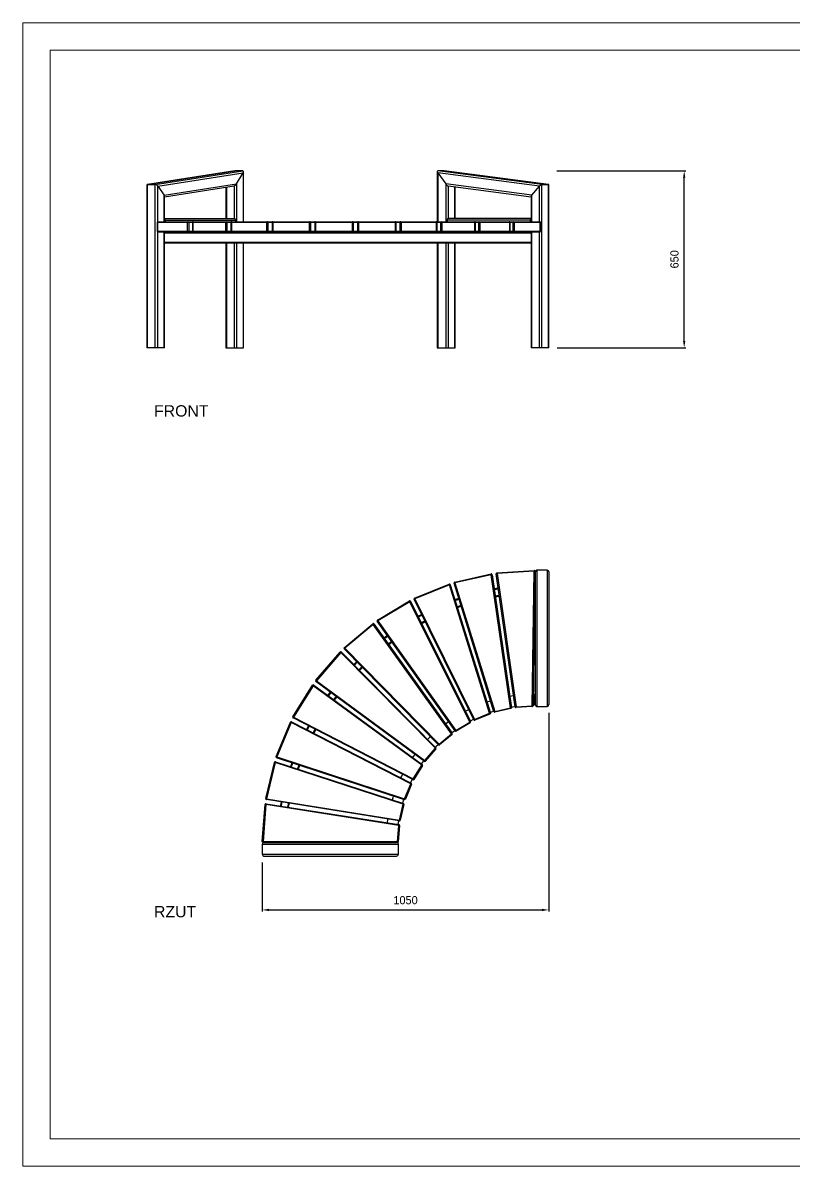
# Model space of a CAD drawing. Header units: millimetres. Extents: x -375 to 5565, y -767 to 3433.
# Drawn here: x -375 to 2454, y -767 to 3433 of the extents above; entities that cross this region are included whole.
import ezdxf

# ---------------------------------------------------------------- set-up
doc = ezdxf.new("R2010")
doc.units = ezdxf.units.MM
doc.header["$PDSIZE"] = -1
doc.layers.add('tabelka', color=155, linetype='Continuous')
doc.layers.add('WYMIAR', color=96, linetype='Continuous')
doc.dimstyles.new('1-1', dxfattribs={"dimtxt": 30, "dimasz": 25, "dimexe": 6.25, "dimexo": 30, "dimgap": 20.625, "dimtad": 1, "dimdec": 1, "dimtxsty": 'Standard', "dimcen": 0, "dimclrd": 2, "dimclre": 2, "dimclrt": 2, "dimadec": 0, "dimazin": 0, "dimtfac": 1, "dimtdec": 1, "dimtmove": 0, "dimatfit": 3, "dimfxl": 0, "dimarcsym": 0})

# ---------------------------------------------------------------- blocks, each defined once
blk = doc.blocks.new('front')
for p, q in [((-3258.7, 1149.7), (-3580.3, 1099.7)), ((-3579.7, 1099.7), (-3258.1, 1149.7)), ((-3551.2, 1099.7), (-3229.6, 1149.7)), ((-3542.2, 1093.9), (-3228.8, 1142.7)), ((-3229.6, 1149.7), (-3258.1, 1149.7)), ((-3252.7, 1101.6), (-3228.8, 1142.7)), ((-3228.8, 1142.7), (-3228.8, 962.7)), ((-3227.3, 962.7), (-3227.3, 1147.2)), ((-2515.5, 1148.1), (-2515.5, 962.7)), ((-2490, 1149.7), (-2514, 1149.7)), ((-2131.2, 1099.7), (-2514, 1149.7)), ((-2513.2, 1142.7), (-2484.7, 1101.6)), ((-2140.2, 1093.9), (-2513.2, 1142.7)), ((-2513.2, 1142.7), (-2513.2, 962.7)), ((-2107.2, 1099.7), (-2490, 1149.7)), ((-2106.9, 1099.7), (-2489.7, 1149.7)), ((-3582, 1097.7), (-3582, 499.7)), ((-3579.7, 499.7), (-3579.7, 1099.7)), ((-3579.7, 1099.7), (-3551.2, 1099.7)), ((-3551.2, 499.7), (-3551.2, 1099.7)), ((-3542.2, 1093.9), (-3518.3, 1060.3)), ((-3542.2, 962.3), (-3542.2, 1093.9)), ((-3518.3, 1060.3), (-3252.7, 1101.6)), ((-3516.8, 1054.8), (-3261.1, 1094.5)), ((-3261.7, 1094.4), (-3261.7, 974.7)), ((-3252.7, 1101.6), (-3252.7, 962.7)), ((-2168.7, 1060.3), (-2484.7, 1101.6)), ((-2484.7, 1101.6), (-2484.7, 962.7)), ((-2476, 1094.5), (-2170.9, 1054.7)), ((-2475.7, 1094.5), (-2475.7, 974.7)), ((-2168.7, 1060.3), (-2140.2, 1093.9)), ((-2140.2, 962.7), (-2140.2, 1093.9)), ((-2131.2, 499.7), (-2131.2, 1099.7)), ((-2131.2, 1099.7), (-2107.2, 1099.7)), ((-2107.2, 499.7), (-2107.2, 1099.7)), ((-2105.7, 499.7), (-2105.7, 1098.4)), ((-3518.3, 962.7), (-3518.3, 1060.3)), ((-3516.8, 962.7), (-3516.8, 1056.5)), ((-3292.5, 1089.7), (-3292.5, 974.7)), ((-3290.2, 1090), (-3290.2, 974.7)), ((-2451.8, 1091.3), (-2451.8, 974.7)), ((-2450.3, 974.7), (-2450.3, 1091.1)), ((-2170.9, 1055.8), (-2170.9, 962.7)), ((-2168.7, 962.7), (-2168.7, 1060.3)), ((-3516.8, 974.7), (-3261.7, 974.7)), ((-3516.8, 968.3), (-3516.6, 968.3)), ((-3516.6, 962.7), (-3516.6, 968.3)), ((-3514.2, 962.7), (-3514.2, 968.3)), ((-3514.2, 968.3), (-3256.8, 968.3)), ((-3256.8, 968.3), (-3256.8, 962.7)), ((-2479.8, 968.3), (-2479.8, 962.7)), ((-2173.6, 968.3), (-2479.8, 968.3)), ((-2170.9, 974.7), (-2475.7, 974.7)), ((-2173.6, 962.7), (-2173.6, 968.3)), ((-2171.5, 968.3), (-2171.5, 962.7)), ((-2170.9, 968.3), (-2171.5, 968.3)), ((-3543.7, 959.7), (-3543.7, 927.7)), ((-3543.7, 959.7), (-3542.5, 959.7)), ((-3542.5, 927.7), (-3543.7, 927.7)), ((-3432.6, 959.7), (-3542.5, 959.7)), ((-3542.5, 959.7), (-3542.5, 927.7)), ((-3542.5, 927.7), (-3432.6, 927.7)), ((-3542.2, 499.7), (-3542.2, 925.1)), ((-3540.7, 962.7), (-3430.9, 962.7)), ((-3430.9, 924.7), (-3540.7, 924.7)), ((-3518.3, 499.7), (-3518.3, 924.7)), ((-3516.8, 499.7), (-3516.8, 924.7)), ((-3432.6, 927.7), (-3432.6, 959.7)), ((-3428.3, 959.7), (-3432.6, 959.7)), ((-3432.6, 927.7), (-3428.3, 927.7)), ((-3430.9, 962.7), (-3411.9, 962.7)), ((-3411.9, 924.7), (-3430.9, 924.7)), ((-3428.3, 959.7), (-3428.3, 927.7)), ((-3414.9, 959.7), (-3428.3, 959.7)), ((-3428.3, 927.7), (-3414.9, 927.7)), ((-3414.9, 959.7), (-3414.9, 927.7)), ((-3414.9, 959.7), (-3413.3, 959.7)), ((-3413.3, 927.7), (-3414.9, 927.7)), ((-3292, 959.7), (-3413.3, 959.7)), ((-3413.3, 959.7), (-3413.3, 927.7)), ((-3413.3, 927.7), (-3292, 927.7)), ((-3411.9, 962.7), (-3290.6, 962.7)), ((-3290.6, 924.7), (-3411.9, 924.7)), ((-3287.9, 959.7), (-3292, 959.7)), ((-3292, 927.7), (-3292, 959.7)), ((-3292, 927.7), (-3287.9, 927.7)), ((-3290.6, 962.7), (-3270.3, 962.7)), ((-3270.3, 924.7), (-3290.6, 924.7)), ((-3287.9, 959.7), (-3287.9, 927.7)), ((-3273.3, 959.7), (-3287.9, 959.7)), ((-3287.9, 927.7), (-3273.3, 927.7)), ((-3273.3, 959.7), (-3273.3, 927.7)), ((-3273.3, 959.7), (-3271.2, 959.7)), ((-3271.2, 927.7), (-3273.3, 927.7)), ((-3141.5, 959.7), (-3271.2, 959.7)), ((-3271.2, 959.7), (-3271.2, 927.7)), ((-3271.2, 927.7), (-3141.5, 927.7)), ((-3270.3, 962.7), (-3140.6, 962.7)), ((-3140.6, 924.7), (-3270.3, 924.7)), ((-3137.7, 959.7), (-3141.5, 959.7)), ((-3141.5, 927.7), (-3141.5, 959.7)), ((-3141.5, 927.7), (-3137.7, 927.7)), ((-3140.6, 962.7), (-3119.3, 962.7)), ((-3125, 924.7), (-3140.6, 924.7)), ((-3137.7, 959.7), (-3137.7, 927.7)), ((-3122.3, 959.7), (-3137.7, 959.7)), ((-3137.7, 927.7), (-3122.3, 927.7)), ((-3125, 924.7), (-3119.3, 924.7)), ((-3122.3, 959.7), (-3122.3, 927.7)), ((-3122.3, 959.7), (-3119.8, 959.7)), ((-3119.8, 927.7), (-3122.3, 927.7)), ((-2985, 959.7), (-3119.8, 959.7)), ((-3119.8, 959.7), (-3119.8, 927.7)), ((-3119.8, 927.7), (-2985, 927.7)), ((-3119.3, 962.7), (-2984.5, 962.7)), ((-2984.5, 924.7), (-3119.3, 924.7)), ((-2981.5, 959.7), (-2985, 959.7)), ((-2985, 927.7), (-2985, 959.7)), ((-2985, 927.7), (-2981.5, 927.7)), ((-2984.5, 962.7), (-2962.8, 962.7)), ((-2979, 924.7), (-2984.5, 924.7)), ((-2981.5, 959.7), (-2981.5, 927.7)), ((-2965.8, 959.7), (-2981.5, 959.7)), ((-2981.5, 927.7), (-2965.8, 927.7)), ((-2979, 924.7), (-2962.8, 924.7)), ((-2965.8, 959.7), (-2965.8, 927.7)), ((-2965.8, 959.7), (-2962.8, 959.7)), ((-2962.8, 927.7), (-2965.8, 927.7)), ((-2962.8, 962.7), (-2826.3, 962.7)), ((-2826.3, 959.7), (-2962.8, 959.7)), ((-2962.8, 959.7), (-2962.8, 927.7)), ((-2962.8, 927.7), (-2826.3, 927.7)), ((-2826.3, 924.7), (-2962.8, 924.7)), ((-2826.3, 962.7), (-2804.8, 962.7)), ((-2826.3, 927.7), (-2826.3, 959.7)), ((-2823.3, 959.7), (-2826.3, 959.7)), ((-2826.3, 927.7), (-2823.3, 927.7)), ((-2826.3, 924.7), (-2810.3, 924.7)), ((-2823.3, 927.7), (-2823.3, 959.7)), ((-2807.8, 959.7), (-2823.3, 959.7)), ((-2823.3, 927.7), (-2807.8, 927.7)), ((-2804.8, 924.7), (-2810.3, 924.7)), ((-2807.8, 927.7), (-2807.8, 959.7)), ((-2807.8, 959.7), (-2804.3, 959.7)), ((-2804.3, 927.7), (-2807.8, 927.7)), ((-2804.8, 962.7), (-2670, 962.7)), ((-2670, 924.7), (-2804.8, 924.7)), ((-2669.5, 959.7), (-2804.3, 959.7)), ((-2804.3, 959.7), (-2804.3, 927.7)), ((-2804.3, 927.7), (-2669.5, 927.7)), ((-2670, 962.7), (-2649.2, 962.7)), ((-2670, 924.7), (-2665.1, 924.7)), ((-2669.5, 927.7), (-2669.5, 959.7)), ((-2667, 959.7), (-2669.5, 959.7)), ((-2669.5, 927.7), (-2667, 927.7)), ((-2667, 927.7), (-2667, 959.7)), ((-2652.1, 959.7), (-2667, 959.7)), ((-2667, 927.7), (-2652.1, 927.7)), ((-2649.2, 924.7), (-2665.1, 924.7)), ((-2652.1, 959.7), (-2648.3, 959.7)), ((-2652.1, 927.7), (-2652.1, 959.7)), ((-2648.3, 927.7), (-2652.1, 927.7)), ((-2649.2, 962.7), (-2519.5, 962.7)), ((-2519.5, 924.7), (-2649.2, 924.7)), ((-2648.3, 959.7), (-2648.3, 927.7)), ((-2518.6, 959.7), (-2648.3, 959.7)), ((-2648.3, 927.7), (-2518.6, 927.7)), ((-2519.5, 962.7), (-2499.9, 962.7)), ((-2499.9, 924.7), (-2519.5, 924.7)), ((-2518.6, 927.7), (-2518.6, 959.7)), ((-2516.5, 959.7), (-2518.6, 959.7)), ((-2518.6, 927.7), (-2516.5, 927.7)), ((-2516.5, 927.7), (-2516.5, 959.7)), ((-2502.7, 959.7), (-2516.5, 959.7)), ((-2516.5, 927.7), (-2502.7, 927.7)), ((-2502.7, 927.7), (-2502.7, 959.7)), ((-2502.7, 959.7), (-2498.6, 959.7)), ((-2498.6, 927.7), (-2502.7, 927.7)), ((-2499.9, 962.7), (-2378.6, 962.7)), ((-2378.6, 924.7), (-2499.9, 924.7)), ((-2498.6, 959.7), (-2498.6, 927.7)), ((-2377.3, 959.7), (-2498.6, 959.7)), ((-2498.6, 927.7), (-2377.3, 927.7)), ((-2378.6, 962.7), (-2360.8, 962.7)), ((-2360.8, 924.7), (-2378.6, 924.7)), ((-2377.3, 927.7), (-2377.3, 959.7)), ((-2375.6, 959.7), (-2377.3, 959.7)), ((-2377.3, 927.7), (-2375.6, 927.7)), ((-2375.6, 927.7), (-2375.6, 959.7)), ((-2363.3, 959.7), (-2375.6, 959.7)), ((-2375.6, 927.7), (-2363.3, 927.7)), ((-2363.3, 927.7), (-2363.3, 959.7)), ((-2363.3, 959.7), (-2359, 959.7)), ((-2359, 927.7), (-2363.3, 927.7)), ((-2360.8, 962.7), (-2250.9, 962.7)), ((-2250.9, 924.7), (-2360.8, 924.7)), ((-2359, 959.7), (-2359, 927.7)), ((-2249.1, 959.7), (-2359, 959.7)), ((-2359, 927.7), (-2249.1, 927.7)), ((-2250.9, 962.7), (-2235.2, 962.7)), ((-2235.2, 924.7), (-2250.9, 924.7)), ((-2249.1, 927.7), (-2249.1, 959.7)), ((-2247.9, 959.7), (-2249.1, 959.7)), ((-2249.1, 927.7), (-2247.9, 927.7)), ((-2247.9, 927.7), (-2247.9, 959.7)), ((-2237.4, 959.7), (-2247.9, 959.7)), ((-2247.9, 927.7), (-2237.4, 927.7)), ((-2237.4, 927.7), (-2237.4, 959.7)), ((-2237.4, 959.7), (-2233, 959.7)), ((-2233, 927.7), (-2237.4, 927.7)), ((-2235.2, 962.7), (-2139.5, 962.7)), ((-2139.5, 924.7), (-2235.2, 924.7)), ((-2233, 959.7), (-2233, 927.7)), ((-2137.4, 959.7), (-2233, 959.7)), ((-2233, 927.7), (-2137.4, 927.7)), ((-2170.9, 924.7), (-2170.9, 499.7)), ((-2168.7, 499.7), (-2168.7, 924.7)), ((-2140.2, 499.7), (-2140.2, 924.7)), ((-2137.4, 927.7), (-2137.4, 959.7)), ((-2136.5, 959.7), (-2137.4, 959.7)), ((-2137.4, 927.7), (-2136.5, 927.7)), ((-2136.5, 927.7), (-2136.5, 959.7)), ((-3516.8, 921.7), (-2170.9, 921.7)), ((-3516.8, 887.7), (-2170.9, 887.7)), ((-3516.8, 884.7), (-2170.9, 884.7)), ((-3292.5, 884.7), (-3292.5, 499.7)), ((-3290.2, 884.7), (-3290.2, 499.7)), ((-3261.7, 884.7), (-3261.7, 499.7)), ((-3252.7, 884.7), (-3252.7, 499.7)), ((-3228.8, 884.7), (-3228.8, 499.7)), ((-3227.3, 499.7), (-3227.3, 884.7)), ((-2515.5, 884.7), (-2515.5, 499.7)), ((-2513.2, 884.7), (-2513.2, 499.7)), ((-2484.7, 884.7), (-2484.7, 499.7)), ((-2475.7, 884.7), (-2475.7, 499.7)), ((-2451.8, 884.7), (-2451.8, 499.7)), ((-2450.3, 499.7), (-2450.3, 884.7)), ((-3579.7, 499.7), (-3582, 499.7)), ((-3551.2, 499.7), (-3579.7, 499.7)), ((-3542.2, 499.7), (-3551.2, 499.7)), ((-3518.3, 499.7), (-3542.2, 499.7)), ((-3516.8, 499.7), (-3518.3, 499.7)), ((-3292.5, 499.7), (-3290.2, 499.7)), ((-3290.2, 499.7), (-3261.7, 499.7)), ((-3261.7, 499.7), (-3252.7, 499.7)), ((-3252.7, 499.7), (-3228.8, 499.7)), ((-3228.8, 499.7), (-3227.3, 499.7)), ((-2515.5, 499.7), (-2513.2, 499.7)), ((-2513.2, 499.7), (-2484.7, 499.7)), ((-2484.7, 499.7), (-2475.7, 499.7)), ((-2475.7, 499.7), (-2451.8, 499.7)), ((-2451.8, 499.7), (-2450.3, 499.7)), ((-2168.7, 499.7), (-2170.9, 499.7)), ((-2140.2, 499.7), (-2168.7, 499.7)), ((-2131.2, 499.7), (-2140.2, 499.7)), ((-2107.2, 499.7), (-2131.2, 499.7)), ((-2105.7, 499.7), (-2107.2, 499.7))]:
    blk.add_line(p, q)
at = {"flags": 128}
for points in [[(-3516.6, 968.3), (-3516.7, 969), (-3516.8, 969.5)], [(-3261.7, 974.7), (-3260.8, 974.6), (-3259.9, 974.2), (-3259, 973.6), (-3258.3, 972.9), (-3257.7, 971.9), (-3257.2, 970.8), (-3256.9, 969.6), (-3256.8, 968.3)], [(-2479.8, 968.3), (-2479.7, 969.6), (-2479.5, 970.8), (-2479.1, 971.9), (-2478.6, 972.9), (-2478, 973.6), (-2477.3, 974.2), (-2476.5, 974.6), (-2475.7, 974.7)], [(-3540.7, 962.7), (-3541.1, 962.7), (-3541.4, 962.5), (-3541.7, 962.2), (-3542, 961.8), (-3542.2, 961.4), (-3542.4, 960.9), (-3542.5, 960.3), (-3542.5, 959.7)], [(-3542.5, 927.7), (-3542.5, 927.1), (-3542.4, 926.6), (-3542.2, 926.1), (-3542, 925.6), (-3541.7, 925.2), (-3541.4, 925), (-3541.1, 924.8), (-3540.7, 924.7)], [(-3430.9, 962.7), (-3431.2, 962.7), (-3431.5, 962.5), (-3431.8, 962.2), (-3432.1, 961.8), (-3432.3, 961.4), (-3432.5, 960.9), (-3432.6, 960.3), (-3432.6, 959.7)], [(-3432.6, 927.7), (-3432.6, 927.1), (-3432.5, 926.6), (-3432.3, 926.1), (-3432.1, 925.6), (-3431.8, 925.2), (-3431.5, 925), (-3431.2, 924.8), (-3430.9, 924.7)], [(-3411.9, 962.7), (-3412.2, 962.7), (-3412.5, 962.5), (-3412.7, 962.2), (-3412.9, 961.8), (-3413.1, 961.4), (-3413.2, 960.9), (-3413.3, 960.3), (-3413.3, 959.7)], [(-3413.3, 927.7), (-3413.3, 927.1), (-3413.2, 926.6), (-3413.1, 926.1), (-3412.9, 925.6), (-3412.7, 925.2), (-3412.5, 925), (-3412.2, 924.8), (-3411.9, 924.7)], [(-3290.6, 962.7), (-3290.9, 962.7), (-3291.2, 962.5), (-3291.4, 962.2), (-3291.6, 961.8), (-3291.8, 961.4), (-3291.9, 960.9), (-3292, 960.3), (-3292, 959.7)], [(-3292, 927.7), (-3292, 927.1), (-3291.9, 926.6), (-3291.8, 926.1), (-3291.6, 925.6), (-3291.4, 925.2), (-3291.2, 925), (-3290.9, 924.8), (-3290.6, 924.7)], [(-3270.3, 962.7), (-3270.4, 962.7), (-3270.6, 962.5), (-3270.8, 962.2), (-3270.9, 961.8), (-3271, 961.4), (-3271.1, 960.9), (-3271.2, 960.3), (-3271.2, 959.7)], [(-3271.2, 927.7), (-3271.2, 927.1), (-3271.1, 926.6), (-3271, 926.1), (-3270.9, 925.6), (-3270.8, 925.2), (-3270.6, 925), (-3270.4, 924.8), (-3270.3, 924.7)], [(-3140.6, 962.7), (-3140.8, 962.7), (-3140.9, 962.5), (-3141.1, 962.2), (-3141.2, 961.8), (-3141.4, 961.4), (-3141.4, 960.9), (-3141.5, 960.3), (-3141.5, 959.7)], [(-3141.5, 927.7), (-3141.5, 927.1), (-3141.4, 926.6), (-3141.4, 926.1), (-3141.2, 925.6), (-3141.1, 925.2), (-3140.9, 925), (-3140.8, 924.8), (-3140.6, 924.7)], [(-2962.8, 962.7), (-2962.8, 962.7), (-2962.8, 962.5), (-2962.8, 962.2), (-2962.8, 961.8), (-2962.8, 961.4), (-2962.8, 960.9), (-2962.8, 960.3), (-2962.8, 959.7)], [(-2962.8, 927.7), (-2962.8, 927.1), (-2962.8, 926.6), (-2962.8, 926.1), (-2962.8, 925.6), (-2962.8, 925.2), (-2962.8, 925), (-2962.8, 924.8), (-2962.8, 924.7)], [(-2826.3, 962.7), (-2826.3, 962.7), (-2826.3, 962.5), (-2826.3, 962.2), (-2826.3, 961.8), (-2826.3, 961.4), (-2826.3, 960.9), (-2826.3, 960.3), (-2826.3, 959.7)], [(-2826.3, 927.7), (-2826.3, 927.1), (-2826.3, 926.6), (-2826.3, 926.1), (-2826.3, 925.6), (-2826.3, 925.2), (-2826.3, 925), (-2826.3, 924.8), (-2826.3, 924.7)], [(-2649.2, 962.7), (-2649, 962.7), (-2648.8, 962.5), (-2648.7, 962.2), (-2648.5, 961.8), (-2648.4, 961.4), (-2648.3, 960.9), (-2648.3, 960.3), (-2648.3, 959.7)], [(-2648.3, 927.7), (-2648.3, 927.1), (-2648.3, 926.6), (-2648.4, 926.1), (-2648.5, 925.6), (-2648.7, 925.2), (-2648.8, 925), (-2649, 924.8), (-2649.2, 924.7)], [(-2519.5, 962.7), (-2519.3, 962.7), (-2519.2, 962.5), (-2519, 962.2), (-2518.9, 961.8), (-2518.7, 961.4), (-2518.7, 960.9), (-2518.6, 960.3), (-2518.6, 959.7)], [(-2518.6, 927.7), (-2518.6, 927.1), (-2518.7, 926.6), (-2518.7, 926.1), (-2518.9, 925.6), (-2519, 925.2), (-2519.2, 925), (-2519.3, 924.8), (-2519.5, 924.7)], [(-2499.9, 962.7), (-2499.7, 962.7), (-2499.4, 962.5), (-2499.2, 962.2), (-2499, 961.8), (-2498.8, 961.4), (-2498.7, 960.9), (-2498.6, 960.3), (-2498.6, 959.7)], [(-2498.6, 927.7), (-2498.6, 927.1), (-2498.7, 926.6), (-2498.8, 926.1), (-2499, 925.6), (-2499.2, 925.2), (-2499.4, 925), (-2499.7, 924.8), (-2499.9, 924.7)], [(-2378.6, 962.7), (-2378.4, 962.7), (-2378.1, 962.5), (-2377.9, 962.2), (-2377.7, 961.8), (-2377.5, 961.4), (-2377.4, 960.9), (-2377.3, 960.3), (-2377.3, 959.7)], [(-2377.3, 927.7), (-2377.3, 927.1), (-2377.4, 926.6), (-2377.5, 926.1), (-2377.7, 925.6), (-2377.9, 925.2), (-2378.1, 925), (-2378.4, 924.8), (-2378.6, 924.7)], [(-2360.8, 962.7), (-2360.4, 962.7), (-2360.1, 962.5), (-2359.8, 962.2), (-2359.5, 961.8), (-2359.3, 961.4), (-2359.1, 960.9), (-2359, 960.3), (-2359, 959.7)], [(-2359, 927.7), (-2359, 927.1), (-2359.1, 926.6), (-2359.3, 926.1), (-2359.5, 925.6), (-2359.8, 925.2), (-2360.1, 925), (-2360.4, 924.8), (-2360.8, 924.7)], [(-2250.9, 962.7), (-2250.5, 962.7), (-2250.2, 962.5), (-2249.9, 962.2), (-2249.6, 961.8), (-2249.4, 961.4), (-2249.2, 960.9), (-2249.1, 960.3), (-2249.1, 959.7)], [(-2249.1, 927.7), (-2249.1, 927.1), (-2249.2, 926.6), (-2249.4, 926.1), (-2249.6, 925.6), (-2249.9, 925.2), (-2250.2, 925), (-2250.5, 924.8), (-2250.9, 924.7)]]:
    blk.add_lwpolyline(points, dxfattribs=at)
for centre, radius, start, end in [((-3520.9, 968.6), 6.77, 357.3754, 52.2315), ((-2166.6, 968.8), 6.98, 128.4912, 184.0966), ((-2167.2, 968.4), 4.28, 150.3836, 181.0214), ((-3540.7, 959.7), 3, 90, 180), ((-3540.7, 927.7), 3, 180, 270), ((-3431.1, 959.9), 2.8, 355.7038, 84.934), ((-3431.1, 927.5), 2.8, 275.0651, 4.2971), ((-3411.9, 959.7), 3, 90, 180), ((-3411.9, 927.7), 3, 180, 270), ((-3290.7, 959.8), 2.89, 357.7598, 87.5678), ((-3290.7, 927.6), 2.89, 272.4313, 2.2411), ((-3270.3, 959.7), 3, 90, 180), ((-3270.3, 927.7), 3, 180, 270), ((-3140.6, 959.8), 2.96, 359.1816, 89.1562), ((-3140.6, 927.7), 2.96, 270.8429, 0.8193), ((-3119.3, 959.7), 3, 90, 180), ((-3119.3, 927.7), 3, 180, 270), ((-3114.7, 960.5), 5.15, 153.8646, 188.1603), ((-3114.7, 927), 5.15, 171.8391, 206.136), ((-2979.9, 960.5), 5.15, 153.8613, 188.1636), ((-2979.9, 927), 5.15, 171.8358, 206.1393), ((-2984.5, 959.7), 3, 359.9073, 89.9047), ((-2984.5, 927.7), 3, 270.0944, 0.0936), ((-2962.8, 959.7), 3, 90, 180), ((-2962.8, 927.7), 3, 180, 270), ((-2826.3, 959.7), 3, 0, 90), ((-2826.3, 927.7), 3, 270, 0), ((-2804.8, 959.7), 3, 90.0946, 180.093), ((-2804.8, 927.7), 3, 179.9061, 269.9063), ((-2809.4, 960.5), 5.15, 351.838, 26.1368), ((-2809.4, 927), 5.15, 333.8626, 8.1626), ((-2670, 959.7), 3, 0, 90), ((-2674.6, 960.5), 5.15, 351.8358, 26.139), ((-2670, 927.7), 3, 270, 0), ((-2674.6, 927), 5.15, 333.8604, 8.1648), ((-2649.2, 959.8), 2.96, 90.8437, 180.8189), ((-2649.2, 927.7), 2.96, 179.1802, 269.1572), ((-2519.5, 959.7), 3, 0, 90), ((-2519.5, 927.7), 3, 270, 0), ((-2499.8, 959.8), 2.89, 92.4319, 182.2402), ((-2499.8, 927.6), 2.89, 177.7589, 267.569), ((-2378.6, 959.7), 3, 0, 90), ((-2378.6, 927.7), 3, 270, 0), ((-2360.5, 959.9), 2.8, 95.0661, 184.2962), ((-2360.5, 927.5), 2.8, 175.7029, 264.9348), ((-2250.9, 959.7), 3, 0, 90), ((-2250.9, 927.7), 3, 270, 0), ((-2234.8, 960.1), 2.71, 99.0977, 186.8489), ((-2234.8, 927.4), 2.71, 173.1501, 260.9033), ((-2235.7, 960.1), 2.68, 352.1031, 78.8936), ((-2235.7, 927.4), 2.68, 281.1054, 7.8978), ((-2139.5, 959.7), 3, 0, 90), ((-2140, 960.1), 2.68, 352.1033, 78.8935), ((-2139.5, 927.7), 3, 270, 0), ((-2140, 927.4), 2.68, 281.1055, 7.8976)]:
    blk.add_arc(centre, radius, start, end)
for centre, major_axis, ratio, start_param, end_param in [((-3262.2, 1142.7), (5.63, 6.58), 0.46233, 0.377065, 0.494941), ((-3262.2, 1142.7), (5.63, 6.58), 0.46233, 0.377065, 0.494941), ((-3233.7, 1142.7), (5.63, 6.58), 0.46233, 5.089454, 6.66025), ((-3233.7, 1142.7), (5.63, 6.58), 0.46233, 5.089454, 6.66025), ((-2509.1, 1142.7), (-5.92, 6.74), 0.361987, 5.975496, 7.546292), ((-2509.1, 1142.7), (-5.92, 6.74), 0.361987, 5.975496, 7.546292), ((-2485.1, 1142.7), (-5.92, 6.74), 0.361987, 5.892084, 5.975496), ((-2485.1, 1142.7), (-5.92, 6.74), 0.361987, 5.892084, 5.975496), ((-3575.6, 1093.9), (5.95, -5.1), 0.46233, 2.646652, 3.518657), ((-3575.6, 1093.9), (5.95, -5.1), 0.46233, 2.646652, 3.518657), ((-3547.1, 1093.9), (5.95, -5.1), 0.46233, 1.075855, 2.646652), ((-3547.1, 1093.9), (5.95, -5.1), 0.46233, 1.075855, 2.646652), ((-3257.6, 1101.6), (5.63, 6.58), 0.46233, 3.636534, 5.089454), ((-3257.6, 1101.6), (5.63, 6.58), 0.46233, 3.636534, 5.089454), ((-2480.6, 1101.6), (-5.92, 6.74), 0.361987, 1.263107, 2.750492), ((-2480.6, 1101.6), (-5.92, 6.74), 0.361987, 1.263107, 2.750492), ((-2136.1, 1093.9), (6.1, 5.35), 0.361987, 0.391101, 1.961897), ((-2136.1, 1093.9), (6.1, 5.35), 0.361987, 0.391101, 1.961897), ((-2112.1, 1093.9), (6.1, 5.35), 0.361987, 5.975496, 6.674286), ((-2112.1, 1093.9), (6.1, 5.35), 0.361987, 5.975496, 6.674286), ((-3523.2, 1060.3), (5.95, -5.1), 0.46233, 0.377065, 1.075855), ((-3523.2, 1060.3), (5.95, -5.1), 0.46233, 0.377065, 1.075855), ((-2164.5, 1060.3), (6.1, 5.35), 0.361987, 1.961897, 2.833903), ((-2164.5, 1060.3), (6.1, 5.35), 0.361987, 1.961897, 2.833903)]:
    blk.add_ellipse(centre, major_axis=major_axis, ratio=ratio, start_param=start_param, end_param=end_param)
blk = doc.blocks.new('rzut')
for p, q in [((-1709.1, 2829), (-1576, 2859.1)), ((-1575.3, 2856.2), (-1708.5, 2826.1)), ((-1504.2, 2367.4), (-1575.3, 2856.2)), ((-1572.4, 2856.6), (-1501.3, 2367.8)), ((-1487.4, 2370.8), (-1557, 2859.9)), ((-1554.2, 2863.3), (-1418, 2871.9)), ((-1417.8, 2869), (-1554, 2860.3)), ((-1554, 2860.3), (-1484.4, 2371.2)), ((-1424.9, 2375), (-1417.8, 2869)), ((-1414.8, 2868.9), (-1421.9, 2375)), ((-1413.7, 2866.4), (-1413.7, 2379.2)), ((-1370.1, 2872.8), (-1407.3, 2872.8)), ((-1407.3, 2872.8), (-1407.3, 2372.8)), ((-1370.1, 2872.8), (-1370.1, 2372.8)), ((-1363.7, 2866.4), (-1363.7, 2379.2)), ((-1856.7, 2770.7), (-1730, 2821.5)), ((-1728.9, 2818.7), (-1855.6, 2767.9)), ((-1581.3, 2347.3), (-1728.9, 2818.7)), ((-1726, 2819.6), (-1578.5, 2348.2)), ((-1565.3, 2353.3), (-1711.3, 2825.2)), ((-1708.5, 2826.1), (-1562.4, 2354.2)), ((-1413.7, 2821.9), (-1415.5, 2821.8)), ((-1413.7, 2818.9), (-1415.5, 2818.8)), ((-1413.7, 2794.9), (-1415.9, 2794.8)), ((-1413.7, 2791.9), (-1415.9, 2791.8)), ((-1993.2, 2689.8), (-1876.1, 2760)), ((-1874.5, 2757.4), (-1991.6, 2687.2)), ((-1654.3, 2315.2), (-1874.5, 2757.4)), ((-1871.8, 2758.8), (-1651.6, 2316.6)), ((-1639.4, 2323.8), (-1858.3, 2766.6)), ((-1855.6, 2767.9), (-1636.7, 2325.1)), ((-2115.1, 2588.3), (-2010.6, 2676.1)), ((-2008.7, 2673.8), (-2113.2, 2586)), ((-1721.3, 2272.1), (-2008.7, 2673.8)), ((-2006.2, 2675.6), (-1718.8, 2273.8)), ((-1707.9, 2282.8), (-1994.1, 2685.5)), ((-1991.6, 2687.2), (-1705.5, 2284.6)), ((-1818.6, 2686.4), (-1832.2, 2679.2)), ((-1817.3, 2683.7), (-1830.9, 2676.5)), ((-2219.5, 2468.8), (-2130.2, 2572.1)), ((-2127.9, 2570.1), (-2217.2, 2466.9)), ((-1780.6, 2218.8), (-2127.9, 2570.1)), ((-2125.8, 2572.2), (-1778.5, 2220.9)), ((-1769.1, 2231.6), (-2115.3, 2583.9)), ((-2113.2, 2586), (-1767, 2233.7)), ((-2069.3, 2537.1), (-2080.3, 2526.2)), ((-2067.2, 2535), (-2078.1, 2524)), ((-2303.7, 2334.3), (-2231.8, 2450.4)), ((-2229.2, 2448.8), (-2301.1, 2332.7)), ((-1830.7, 2156.9), (-2229.2, 2448.8)), ((-2227.5, 2451.2), (-1829, 2159.3)), ((-1821.4, 2171.3), (-2219, 2464.5)), ((-2217.2, 2466.9), (-1819.6, 2173.7)), ((-2166.7, 2425.9), (-2175.9, 2413.5)), ((-1421.3, 2417.8), (-1416.5, 2417.8)), ((-1416.5, 2417.8), (-1416.5, 2377.8)), ((-1562.4, 2354.2), (-1504.2, 2367.4)), ((-1503.6, 2364.4), (-1561.7, 2351.3)), ((-1484.4, 2371.2), (-1424.9, 2375)), ((-1424.7, 2372), (-1484.2, 2368.2)), ((-1421.9, 2377.8), (-1416.5, 2377.8)), ((-1407.3, 2372.8), (-1370.1, 2372.8)), ((-2365.5, 2188.2), (-2312.9, 2314.2)), ((-2310.1, 2313), (-2362.7, 2187.1)), ((-1870.5, 2087.8), (-2310.1, 2313)), ((-2308.7, 2315.7), (-1869.1, 2090.5)), ((-1863.5, 2103.5), (-2302.5, 2330.1)), ((-2301.1, 2332.7), (-1862.1, 2106.2)), ((-1705.5, 2284.6), (-1654.3, 2315.2)), ((-1652.8, 2312.7), (-1703.9, 2282)), ((-1636.7, 2325.1), (-1581.3, 2347.3)), ((-1580.2, 2344.5), (-1635.6, 2322.3)), ((-2222.7, 2288.9), (-2229.9, 2275.3)), ((-2220, 2287.5), (-2227.2, 2273.9)), ((-1767, 2233.7), (-1721.3, 2272.1)), ((-1719.4, 2269.8), (-1765, 2231.4)), ((-1894.4, 2029.9), (-2363.6, 2184.2)), ((-2362.7, 2187.1), (-1893.4, 2032.8)), ((-1819.6, 2173.7), (-1780.6, 2218.8)), ((-1778.3, 2216.9), (-1817.4, 2171.8)), ((-2403.4, 2034.2), (-2371.4, 2166.9)), ((-2368.5, 2166.2), (-2400.5, 2033.5)), ((-1898.8, 2013.3), (-2368.5, 2166.2)), ((-2367.6, 2169), (-1897.8, 2016.2)), ((-1862.1, 2106.2), (-1830.7, 2156.9)), ((-1828.2, 2155.3), (-1859.6, 2104.6)), ((-1893.4, 2032.8), (-1870.5, 2087.8)), ((-1867.7, 2086.7), (-1890.7, 2031.6)), ((-1913.2, 1952.4), (-2401, 2030.5)), ((-2400.5, 2033.5), (-1912.7, 1955.3)), ((-2416.5, 1876), (-2405.9, 2012.1)), ((-2402.9, 2011.9), (-2413.5, 1875.8)), ((-1914.9, 1935.3), (-2402.9, 2011.9)), ((-2402.4, 2014.9), (-1914.4, 1938.2)), ((-1912.7, 1955.3), (-1898.8, 2013.3)), ((-1895.8, 2012.6), (-1909.8, 1954.6)), ((-1919.5, 1875.8), (-1914.9, 1935.3)), ((-1911.9, 1935), (-1916.6, 1875.6)), ((-2416.5, 1866.4), (-2416.5, 1829.2)), ((-2416.5, 1866.4), (-1916.5, 1866.4)), ((-2413.5, 1875.8), (-1919.5, 1875.8)), ((-2413.5, 1872.8), (-2413.5, 1875.8)), ((-2410.1, 1872.8), (-2413.5, 1872.8)), ((-2410.1, 1872.8), (-1922.9, 1872.8)), ((-1919.5, 1872.8), (-1922.9, 1872.8)), ((-1919.5, 1872.8), (-1919.5, 1875.8)), ((-1916.5, 1829.2), (-1916.5, 1866.4)), ((-2416.5, 1829.2), (-1916.5, 1829.2)), ((-2410.1, 1822.8), (-1922.9, 1822.8))]:
    blk.add_line(p, q)
at = {"flags": 128}
for points in [[(-1575.3, 2856.2), (-1575.5, 2856.8), (-1575.6, 2857.3), (-1575.7, 2857.8), (-1575.8, 2858.3), (-1575.9, 2858.6), (-1575.9, 2858.9), (-1576, 2859.1), (-1576, 2859.1)], [(-1575.3, 2856.2), (-1574.7, 2856.3), (-1574.2, 2856.4), (-1573.7, 2856.5), (-1573.2, 2856.5), (-1572.9, 2856.6), (-1572.6, 2856.6), (-1572.4, 2856.6), (-1572.4, 2856.6)], [(-1557, 2859.9), (-1556.9, 2859.9), (-1556.8, 2859.9), (-1556.5, 2859.9), (-1556.1, 2860), (-1555.7, 2860.1), (-1555.2, 2860.1), (-1554.6, 2860.2), (-1554, 2860.3)], [(-1554, 2860.3), (-1554.1, 2860.9), (-1554.1, 2861.4), (-1554.1, 2862), (-1554.2, 2862.4), (-1554.2, 2862.8), (-1554.2, 2863.1), (-1554.2, 2863.2), (-1554.2, 2863.3)], [(-1417.8, 2869), (-1417.8, 2869.5), (-1417.9, 2870.1), (-1417.9, 2870.6), (-1417.9, 2871.1), (-1417.9, 2871.4), (-1418, 2871.7), (-1418, 2871.9), (-1418, 2871.9)], [(-1417.8, 2869), (-1417.2, 2868.9), (-1416.6, 2868.9), (-1416.1, 2868.9), (-1415.7, 2868.9), (-1415.3, 2868.9), (-1415, 2868.9), (-1414.8, 2868.9), (-1414.8, 2868.9)], [(-1728.9, 2818.7), (-1729.1, 2819.3), (-1729.3, 2819.8), (-1729.5, 2820.3), (-1729.6, 2820.7), (-1729.8, 2821), (-1729.9, 2821.3), (-1730, 2821.5), (-1730, 2821.5)], [(-1728.9, 2818.7), (-1728.3, 2818.9), (-1727.8, 2819.1), (-1727.3, 2819.2), (-1726.8, 2819.4), (-1726.5, 2819.5), (-1726.2, 2819.5), (-1726, 2819.6), (-1726, 2819.6)], [(-1711.3, 2825.2), (-1711.3, 2825.2), (-1711.1, 2825.3), (-1710.9, 2825.4), (-1710.5, 2825.5), (-1710.1, 2825.6), (-1709.6, 2825.8), (-1709, 2825.9), (-1708.5, 2826.1)], [(-1708.5, 2826.1), (-1708.6, 2826.7), (-1708.7, 2827.2), (-1708.8, 2827.7), (-1708.9, 2828.2), (-1709, 2828.5), (-1709.1, 2828.8), (-1709.1, 2829), (-1709.1, 2829)], [(-1549.4, 2806.8), (-1557.3, 2805.3), (-1564.7, 2803.9)], [(-1549, 2803.8), (-1556.8, 2802.4), (-1564.2, 2800.9)], [(-1545.6, 2780), (-1554.5, 2778.4), (-1560.8, 2777.1)], [(-1545.2, 2777), (-1553.9, 2775.4), (-1560.4, 2774.2)], [(-1874.5, 2757.4), (-1874.8, 2757.9), (-1875.1, 2758.4), (-1875.4, 2758.8), (-1875.6, 2759.2), (-1875.8, 2759.6), (-1876, 2759.8), (-1876, 2759.9), (-1876.1, 2760)], [(-1874.5, 2757.4), (-1874, 2757.7), (-1873.5, 2757.9), (-1873, 2758.2), (-1872.6, 2758.4), (-1872.3, 2758.5), (-1872, 2758.7), (-1871.9, 2758.7), (-1871.8, 2758.8)], [(-1858.3, 2766.6), (-1858.2, 2766.6), (-1858.1, 2766.7), (-1857.8, 2766.8), (-1857.5, 2767), (-1857.1, 2767.2), (-1856.6, 2767.4), (-1856.1, 2767.7), (-1855.6, 2767.9)], [(-1855.6, 2767.9), (-1855.8, 2768.5), (-1856, 2769), (-1856.2, 2769.5), (-1856.4, 2769.9), (-1856.5, 2770.3), (-1856.6, 2770.5), (-1856.7, 2770.7), (-1856.7, 2770.7)], [(-1694, 2769.1), (-1702.6, 2766.1), (-1708.6, 2764)], [(-1693.1, 2766.2), (-1701.6, 2763.3), (-1707.7, 2761.1)], [(-1686, 2743.3), (-1697.4, 2739.3), (-1700.5, 2738.2)], [(-1685.1, 2740.4), (-1696.4, 2736.5), (-1699.6, 2735.3)], [(-1991.6, 2687.2), (-1991.9, 2687.7), (-1992.2, 2688.2), (-1992.5, 2688.7), (-1992.7, 2689.1), (-1992.9, 2689.4), (-1993, 2689.6), (-1993.1, 2689.8), (-1993.2, 2689.8)], [(-1830.6, 2710.6), (-1840.4, 2705.4), (-1844.2, 2703.3)], [(-1829.2, 2707.9), (-1838.9, 2702.8), (-1842.9, 2700.7)], [(-2008.7, 2673.8), (-2009, 2674.3), (-2009.4, 2674.7), (-2009.7, 2675.1), (-2010, 2675.5), (-2010.3, 2675.8), (-2010.5, 2676), (-2010.6, 2676.1), (-2010.6, 2676.1)], [(-2008.7, 2673.8), (-2008.2, 2674.2), (-2007.7, 2674.5), (-2007.3, 2674.8), (-2006.9, 2675.1), (-2006.6, 2675.3), (-2006.4, 2675.5), (-2006.3, 2675.6), (-2006.2, 2675.6)], [(-1994.1, 2685.5), (-1994, 2685.5), (-1993.9, 2685.6), (-1993.7, 2685.8), (-1993.4, 2686), (-1993, 2686.3), (-1992.6, 2686.6), (-1992.1, 2686.9), (-1991.6, 2687.2)], [(-1956.5, 2632.7), (-1967.4, 2624.7), (-1969, 2623.5)], [(-1954.8, 2630.2), (-1965.6, 2622.3), (-1967.2, 2621)], [(-1940.9, 2610.7), (-1942.4, 2609.6), (-1953.2, 2601.5)], [(-1939.1, 2608.2), (-1940.6, 2607.1), (-1951.5, 2599.1)], [(-2127.9, 2570.1), (-2128.4, 2570.5), (-2128.8, 2570.9), (-2129.2, 2571.2), (-2129.5, 2571.5), (-2129.8, 2571.7), (-2130, 2571.9), (-2130.1, 2572), (-2130.2, 2572.1)], [(-2127.9, 2570.1), (-2127.5, 2570.5), (-2127.1, 2570.9), (-2126.7, 2571.3), (-2126.4, 2571.6), (-2126.1, 2571.9), (-2125.9, 2572.1), (-2125.8, 2572.2), (-2125.8, 2572.2)], [(-2115.3, 2583.9), (-2115.3, 2584), (-2115.2, 2584.1), (-2115, 2584.3), (-2114.7, 2584.5), (-2114.4, 2584.9), (-2114, 2585.2), (-2113.6, 2585.6), (-2113.2, 2586)], [(-2113.2, 2586), (-2113.6, 2586.5), (-2113.9, 2586.9), (-2114.3, 2587.3), (-2114.6, 2587.7), (-2114.8, 2587.9), (-2115, 2588.1), (-2115.1, 2588.3), (-2115.1, 2588.3)], [(-2050.4, 2517.8), (-2055, 2513.2), (-2061.3, 2507)], [(-2048.3, 2515.7), (-2052.9, 2511.1), (-2059.2, 2504.8)], [(-2229.2, 2448.8), (-2229.7, 2449.1), (-2230.2, 2449.4), (-2230.7, 2449.7), (-2231, 2449.9), (-2231.4, 2450.1), (-2231.6, 2450.3), (-2231.7, 2450.4), (-2231.8, 2450.4)], [(-2229.2, 2448.8), (-2228.9, 2449.3), (-2228.6, 2449.7), (-2228.3, 2450.2), (-2228, 2450.5), (-2227.8, 2450.8), (-2227.6, 2451.1), (-2227.5, 2451.2), (-2227.5, 2451.2)], [(-2217.2, 2466.9), (-2217.7, 2467.2), (-2218.1, 2467.6), (-2218.5, 2468), (-2218.8, 2468.3), (-2219.1, 2468.5), (-2219.3, 2468.7), (-2219.4, 2468.8), (-2219.5, 2468.8)], [(-2219, 2464.5), (-2219, 2464.5), (-2218.9, 2464.6), (-2218.7, 2464.9), (-2218.5, 2465.2), (-2218.2, 2465.5), (-2217.9, 2465.9), (-2217.6, 2466.4), (-2217.2, 2466.9)], [(-2164.3, 2424.1), (-2164.3, 2424.1), (-2173.5, 2411.7)], [(-2145, 2409.9), (-2151.7, 2400.9), (-2154.1, 2397.5)], [(-2142.6, 2408.1), (-2149.2, 2399.1), (-2151.7, 2395.7)], [(-1507.4, 2410.2), (-1500.4, 2411.3), (-1493.3, 2412.4)], [(-1670.7, 2354.9), (-1660.2, 2360.3), (-1658, 2361.4)], [(-1591.3, 2389), (-1582.3, 2392), (-1577.7, 2393.4)], [(-1579.3, 2350.8), (-1575.1, 2352.3), (-1565.9, 2355.2)], [(-1565.3, 2353.3), (-1565.2, 2353.4), (-1565, 2353.4), (-1564.8, 2353.5), (-1564.4, 2353.6), (-1564, 2353.7), (-1563.5, 2353.9), (-1563, 2354.1), (-1562.4, 2354.2)], [(-1561.7, 2351.3), (-1561.8, 2351.4), (-1561.8, 2351.5), (-1561.9, 2351.8), (-1561.9, 2352.2), (-1562, 2352.6), (-1562.1, 2353.1), (-1562.3, 2353.7), (-1562.4, 2354.2)], [(-1504.2, 2367.4), (-1503.6, 2367.5), (-1503.1, 2367.5), (-1502.6, 2367.6), (-1502.1, 2367.7), (-1501.8, 2367.7), (-1501.5, 2367.8), (-1501.3, 2367.8), (-1501.3, 2367.8)], [(-1503.6, 2364.4), (-1503.6, 2364.5), (-1503.6, 2364.7), (-1503.7, 2364.9), (-1503.8, 2365.3), (-1503.9, 2365.8), (-1504, 2366.3), (-1504.1, 2366.8), (-1504.2, 2367.4)], [(-1501.7, 2370.6), (-1496.8, 2371.4), (-1487.7, 2372.8)], [(-1487.4, 2370.8), (-1487.3, 2370.8), (-1487.2, 2370.8), (-1486.9, 2370.9), (-1486.5, 2370.9), (-1486.1, 2371), (-1485.6, 2371.1), (-1485, 2371.2), (-1484.4, 2371.2)], [(-1484.2, 2368.2), (-1484.2, 2368.3), (-1484.2, 2368.5), (-1484.3, 2368.7), (-1484.3, 2369.1), (-1484.3, 2369.6), (-1484.4, 2370.1), (-1484.4, 2370.7), (-1484.4, 2371.2)], [(-1424.9, 2375), (-1424.3, 2375), (-1423.7, 2375), (-1423.2, 2375), (-1422.8, 2375), (-1422.4, 2375), (-1422.1, 2375), (-1422, 2375), (-1421.9, 2375)], [(-1424.7, 2372), (-1424.7, 2372.1), (-1424.7, 2372.3), (-1424.7, 2372.5), (-1424.8, 2372.9), (-1424.8, 2373.4), (-1424.8, 2373.9), (-1424.9, 2374.4), (-1424.9, 2375)], [(-2310.1, 2313), (-2310.7, 2313.3), (-2311.2, 2313.5), (-2311.7, 2313.7), (-2312.1, 2313.8), (-2312.4, 2314), (-2312.7, 2314.1), (-2312.8, 2314.2), (-2312.9, 2314.2)], [(-2310.1, 2313), (-2309.8, 2313.6), (-2309.6, 2314.1), (-2309.4, 2314.5), (-2309.1, 2314.9), (-2309, 2315.3), (-2308.8, 2315.5), (-2308.8, 2315.6), (-2308.7, 2315.7)], [(-2301.1, 2332.7), (-2301.6, 2333.1), (-2302.1, 2333.4), (-2302.5, 2333.6), (-2302.9, 2333.9), (-2303.2, 2334.1), (-2303.5, 2334.2), (-2303.6, 2334.3), (-2303.7, 2334.3)], [(-2302.5, 2330.1), (-2302.5, 2330.1), (-2302.4, 2330.3), (-2302.2, 2330.5), (-2302.1, 2330.9), (-2301.9, 2331.3), (-2301.6, 2331.7), (-2301.4, 2332.2), (-2301.1, 2332.7)], [(-1743.8, 2308.6), (-1743.6, 2308.7), (-1732.3, 2317), (-1732.2, 2317.1)], [(-1654.3, 2315.2), (-1653.8, 2315.5), (-1653.3, 2315.8), (-1652.8, 2316), (-1652.4, 2316.2), (-1652.1, 2316.4), (-1651.8, 2316.5), (-1651.7, 2316.6), (-1651.6, 2316.6)], [(-1652.8, 2312.7), (-1652.8, 2312.7), (-1652.9, 2312.9), (-1653, 2313.1), (-1653.2, 2313.4), (-1653.4, 2313.8), (-1653.7, 2314.3), (-1654, 2314.7), (-1654.3, 2315.2)], [(-1652.9, 2319.1), (-1649.4, 2320.9), (-1640.3, 2325.5)], [(-1639.4, 2323.8), (-1639.3, 2323.8), (-1639.2, 2323.9), (-1638.9, 2324), (-1638.6, 2324.2), (-1638.2, 2324.4), (-1637.7, 2324.6), (-1637.2, 2324.8), (-1636.7, 2325.1)], [(-1635.6, 2322.3), (-1635.6, 2322.4), (-1635.7, 2322.5), (-1635.8, 2322.8), (-1635.9, 2323.1), (-1636.1, 2323.5), (-1636.3, 2324), (-1636.5, 2324.5), (-1636.7, 2325.1)], [(-1581.3, 2347.3), (-1580.8, 2347.5), (-1580.2, 2347.6), (-1579.7, 2347.8), (-1579.3, 2347.9), (-1579, 2348), (-1578.7, 2348.1), (-1578.5, 2348.2), (-1578.5, 2348.2)], [(-1580.2, 2344.5), (-1580.2, 2344.5), (-1580.3, 2344.7), (-1580.4, 2345), (-1580.5, 2345.3), (-1580.7, 2345.7), (-1580.9, 2346.2), (-1581.1, 2346.7), (-1581.3, 2347.3)], [(-2246.7, 2301.3), (-2247.8, 2299.1), (-2253.9, 2287.6)], [(-2244, 2299.9), (-2245.2, 2297.7), (-2251.2, 2286.2)], [(-1721.3, 2272.1), (-1720.8, 2272.4), (-1720.4, 2272.7), (-1719.9, 2273), (-1719.6, 2273.3), (-1719.3, 2273.5), (-1719, 2273.7), (-1718.9, 2273.8), (-1718.8, 2273.8)], [(-1719.4, 2269.8), (-1719.4, 2269.8), (-1719.5, 2269.9), (-1719.7, 2270.2), (-1719.9, 2270.4), (-1720.2, 2270.8), (-1720.5, 2271.2), (-1720.9, 2271.6), (-1721.3, 2272.1)], [(-1720.5, 2276.1), (-1717.7, 2278.2), (-1709.1, 2284.4)], [(-1707.9, 2282.8), (-1707.9, 2282.9), (-1707.7, 2283), (-1707.5, 2283.1), (-1707.2, 2283.3), (-1706.8, 2283.6), (-1706.4, 2283.9), (-1705.9, 2284.2), (-1705.5, 2284.6)], [(-1703.9, 2282), (-1704, 2282.1), (-1704, 2282.2), (-1704.2, 2282.4), (-1704.4, 2282.8), (-1704.6, 2283.1), (-1704.9, 2283.6), (-1705.2, 2284.1), (-1705.5, 2284.6)], [(-1808.6, 2251.4), (-1806.8, 2253.2), (-1798.5, 2261.5)], [(-1780.4, 2222.9), (-1778.3, 2225.1), (-1770.5, 2233)], [(-1769.1, 2231.6), (-1769.1, 2231.6), (-1768.9, 2231.8), (-1768.7, 2231.9), (-1768.5, 2232.2), (-1768.1, 2232.5), (-1767.8, 2232.9), (-1767.4, 2233.3), (-1767, 2233.7)], [(-1765, 2231.4), (-1765.1, 2231.4), (-1765.2, 2231.6), (-1765.3, 2231.8), (-1765.6, 2232.1), (-1765.9, 2232.4), (-1766.2, 2232.8), (-1766.6, 2233.2), (-1767, 2233.7)], [(-2362.7, 2187.1), (-2363.3, 2187.3), (-2363.8, 2187.5), (-2364.2, 2187.7), (-2364.7, 2187.9), (-2365, 2188), (-2365.3, 2188.1), (-2365.4, 2188.2), (-2365.5, 2188.2)], [(-2363.6, 2184.2), (-2363.6, 2184.3), (-2363.6, 2184.4), (-2363.5, 2184.7), (-2363.4, 2185), (-2363.2, 2185.5), (-2363.1, 2186), (-2362.9, 2186.5), (-2362.7, 2187.1)], [(-1863.5, 2184.6), (-1860.7, 2188.6), (-1855.2, 2196.2)], [(-1780.6, 2218.8), (-1780.2, 2219.2), (-1779.8, 2219.6), (-1779.4, 2220), (-1779.1, 2220.3), (-1778.8, 2220.6), (-1778.6, 2220.8), (-1778.5, 2220.9), (-1778.5, 2220.9)], [(-1778.3, 2216.9), (-1778.4, 2216.9), (-1778.5, 2217), (-1778.7, 2217.2), (-1779, 2217.4), (-1779.3, 2217.7), (-1779.7, 2218.1), (-1780.2, 2218.5), (-1780.6, 2218.8)], [(-2368.5, 2166.2), (-2369.1, 2166.3), (-2369.6, 2166.4), (-2370.1, 2166.6), (-2370.6, 2166.7), (-2370.9, 2166.7), (-2371.2, 2166.8), (-2371.4, 2166.9), (-2371.4, 2166.9)], [(-2368.5, 2166.2), (-2368.3, 2166.7), (-2368.1, 2167.3), (-2368, 2167.7), (-2367.8, 2168.2), (-2367.7, 2168.5), (-2367.6, 2168.8), (-2367.6, 2169), (-2367.6, 2169)], [(-2307.4, 2165.7), (-2308.9, 2161.6), (-2312.5, 2151.1)], [(-2304.5, 2164.8), (-2306, 2160.6), (-2309.7, 2150.2)], [(-2281.7, 2157.3), (-2282.1, 2156.3), (-2286.9, 2142.8)], [(-2278.9, 2156.3), (-2279.3, 2155.3), (-2284, 2141.8)], [(-1831.2, 2161), (-1829.8, 2163.1), (-1823, 2172.5)], [(-1830.7, 2156.9), (-1830.4, 2157.4), (-1830.1, 2157.8), (-1829.8, 2158.2), (-1829.5, 2158.6), (-1829.3, 2158.9), (-1829.1, 2159.1), (-1829, 2159.3), (-1829, 2159.3)], [(-1828.2, 2155.3), (-1828.2, 2155.4), (-1828.4, 2155.4), (-1828.6, 2155.6), (-1828.9, 2155.8), (-1829.3, 2156), (-1829.8, 2156.3), (-1830.2, 2156.6), (-1830.7, 2156.9)], [(-1821.4, 2171.3), (-1821.4, 2171.4), (-1821.3, 2171.5), (-1821.1, 2171.7), (-1820.9, 2172), (-1820.6, 2172.4), (-1820.3, 2172.8), (-1820, 2173.3), (-1819.6, 2173.7)], [(-1817.4, 2171.8), (-1817.4, 2171.8), (-1817.5, 2171.9), (-1817.7, 2172.1), (-1818, 2172.3), (-1818.4, 2172.6), (-1818.8, 2173), (-1819.2, 2173.3), (-1819.6, 2173.7)], [(-1907.2, 2110), (-1904, 2116.5), (-1900.8, 2122.8)], [(-1871.6, 2091.8), (-1870.7, 2093.6), (-1865.3, 2104.4)], [(-1863.5, 2103.5), (-1863.5, 2103.6), (-1863.4, 2103.7), (-1863.3, 2104), (-1863.1, 2104.3), (-1862.9, 2104.7), (-1862.7, 2105.2), (-1862.4, 2105.7), (-1862.1, 2106.2)], [(-1859.6, 2104.6), (-1859.6, 2104.6), (-1859.8, 2104.7), (-1860, 2104.9), (-1860.3, 2105.1), (-1860.7, 2105.3), (-1861.2, 2105.6), (-1861.6, 2105.9), (-1862.1, 2106.2)], [(-1870.5, 2087.8), (-1870.2, 2088.3), (-1869.9, 2088.8), (-1869.7, 2089.3), (-1869.5, 2089.7), (-1869.3, 2090), (-1869.2, 2090.3), (-1869.1, 2090.4), (-1869.1, 2090.5)], [(-1867.7, 2086.7), (-1867.7, 2086.7), (-1867.9, 2086.7), (-1868.2, 2086.9), (-1868.5, 2087), (-1868.9, 2087.2), (-1869.4, 2087.4), (-1869.9, 2087.6), (-1870.5, 2087.8)], [(-2400.5, 2033.5), (-2401.1, 2033.6), (-2401.6, 2033.7), (-2402.1, 2033.8), (-2402.6, 2034), (-2402.9, 2034), (-2403.2, 2034.1), (-2403.4, 2034.1), (-2403.4, 2034.2)], [(-2401, 2030.5), (-2401, 2030.5), (-2400.9, 2030.7), (-2400.9, 2031), (-2400.8, 2031.4), (-2400.8, 2031.8), (-2400.7, 2032.3), (-2400.6, 2032.9), (-2400.5, 2033.5)], [(-2347.4, 2021.9), (-2348.5, 2016.4), (-2350.3, 2006.7)], [(-2344.4, 2021.4), (-2345.5, 2015.8), (-2347.3, 2006.2)], [(-2320.7, 2017.6), (-2321.6, 2013.4), (-2323.6, 2002.5)], [(-2317.8, 2017.2), (-2318.6, 2012.9), (-2320.7, 2002)], [(-1938.5, 2029.4), (-1935.7, 2038.5), (-1934.3, 2043)], [(-1900.5, 2017), (-1900, 2018.6), (-1896.3, 2030.5)], [(-1898.8, 2013.3), (-1898.6, 2013.9), (-1898.4, 2014.4), (-1898.2, 2014.9), (-1898.1, 2015.3), (-1898, 2015.7), (-1897.9, 2015.9), (-1897.8, 2016.1), (-1897.8, 2016.2)], [(-1894.4, 2029.9), (-1894.4, 2030), (-1894.3, 2030.1), (-1894.2, 2030.4), (-1894.1, 2030.8), (-1894, 2031.2), (-1893.8, 2031.7), (-1893.6, 2032.2), (-1893.4, 2032.8)], [(-1890.7, 2031.6), (-1890.7, 2031.6), (-1890.9, 2031.7), (-1891.1, 2031.8), (-1891.5, 2032), (-1891.9, 2032.1), (-1892.4, 2032.3), (-1892.9, 2032.5), (-1893.4, 2032.8)], [(-2402.9, 2011.9), (-2403.5, 2012), (-2404.1, 2012), (-2404.6, 2012), (-2405, 2012.1), (-2405.4, 2012.1), (-2405.7, 2012.1), (-2405.8, 2012.1), (-2405.9, 2012.1)], [(-2402.9, 2011.9), (-2402.8, 2012.5), (-2402.7, 2013), (-2402.6, 2013.6), (-2402.6, 2014), (-2402.5, 2014.4), (-2402.5, 2014.6), (-2402.4, 2014.8), (-2402.4, 2014.9)], [(-1895.8, 2012.6), (-1895.9, 2012.6), (-1896.1, 2012.7), (-1896.3, 2012.7), (-1896.7, 2012.8), (-1897.1, 2012.9), (-1897.6, 2013), (-1898.2, 2013.2), (-1898.8, 2013.3)], [(-1956.7, 1944.9), (-1955, 1956.7), (-1954.7, 1959)], [(-1917.2, 1938.7), (-1917.1, 1939.8), (-1915.2, 1952.7)], [(-1914.9, 1935.3), (-1914.8, 1935.9), (-1914.7, 1936.4), (-1914.6, 1936.9), (-1914.6, 1937.4), (-1914.5, 1937.7), (-1914.5, 1938), (-1914.4, 1938.2), (-1914.4, 1938.2)], [(-1911.9, 1935), (-1912, 1935), (-1912.1, 1935.1), (-1912.4, 1935.1), (-1912.8, 1935.1), (-1913.2, 1935.1), (-1913.8, 1935.2), (-1914.3, 1935.2), (-1914.9, 1935.3)], [(-1913.2, 1952.4), (-1913.2, 1952.4), (-1913.2, 1952.6), (-1913.1, 1952.9), (-1913.1, 1953.2), (-1913, 1953.7), (-1912.9, 1954.2), (-1912.8, 1954.7), (-1912.7, 1955.3)], [(-1909.8, 1954.6), (-1909.9, 1954.6), (-1910, 1954.7), (-1910.3, 1954.7), (-1910.7, 1954.8), (-1911.1, 1954.9), (-1911.6, 1955.1), (-1912.2, 1955.2), (-1912.7, 1955.3)], [(-2413.5, 1875.8), (-2414.1, 1875.9), (-2414.7, 1875.9), (-2415.2, 1875.9), (-2415.6, 1876), (-2416, 1876), (-2416.3, 1876), (-2416.5, 1876), (-2416.5, 1876)], [(-1916.6, 1875.6), (-1916.6, 1875.6), (-1916.8, 1875.6), (-1917.1, 1875.6), (-1917.4, 1875.6), (-1917.9, 1875.7), (-1918.4, 1875.7), (-1919, 1875.8), (-1919.5, 1875.8)]]:
    blk.add_lwpolyline(points, dxfattribs=at)
for centre, radius, start, end in [((-1575.3, 2856.2), 3, 8.2755, 102.7377), ((-1554, 2860.3), 3, 93.6377, 188.1), ((-1417.8, 2869), 3, 359.1755, 93.6377), ((-1407.3, 2866.4), 6.4, 90, 180), ((-1370.1, 2866.4), 6.4, 0, 90), ((-1728.9, 2818.7), 3, 17.3755, 111.8377), ((-1708.5, 2826.1), 3, 102.7377, 197.2), ((-1874.5, 2757.4), 3, 26.4755, 120.9377), ((-1855.6, 2767.9), 3, 111.8377, 206.3), ((-1991.6, 2687.2), 3, 120.9377, 215.4), ((-2008.7, 2673.8), 3, 35.5755, 130.0377), ((-2127.9, 2570.1), 3, 44.6755, 139.1377), ((-2113.2, 2586), 3, 130.0377, 224.5), ((-2229.2, 2448.8), 3, 53.7755, 148.2377), ((-2217.2, 2466.9), 3, 139.1377, 233.6), ((-1562.4, 2354.2), 3, 197.2, 282.7377), ((-1504.2, 2367.4), 3, 282.7377, 8.2755), ((-1484.4, 2371.2), 3, 188.1, 273.6377), ((-1424.9, 2375), 3, 273.6377, 359.1755), ((-1407.3, 2379.2), 6.4, 180, 270), ((-1370.1, 2379.2), 6.4, 270, 0), ((-2310.1, 2313), 3, 62.8755, 157.3377), ((-2301.1, 2332.7), 3, 148.2377, 242.7), ((-1654.3, 2315.2), 3, 300.9377, 26.4755), ((-1636.7, 2325.1), 3, 206.3, 291.8377), ((-1581.3, 2347.3), 3, 291.8377, 17.3755), ((-1721.3, 2272.1), 3, 310.0377, 35.5755), ((-1705.5, 2284.6), 3, 215.4, 300.9377), ((-1767, 2233.7), 3, 224.5, 310.0377), ((-2362.7, 2187.1), 3, 157.3377, 251.8), ((-1780.6, 2218.8), 3, 319.1377, 44.6755), ((-2368.5, 2166.2), 3, 71.9755, 166.4377), ((-1830.7, 2156.9), 3, 328.2377, 53.7755), ((-1819.6, 2173.7), 3, 233.6, 319.1377), ((-1862.1, 2106.2), 3, 242.7, 328.2377), ((-1870.5, 2087.8), 3, 337.3377, 62.8755), ((-2400.5, 2033.5), 3, 166.4377, 260.9), ((-1898.8, 2013.3), 3, 346.4377, 71.9755), ((-1893.4, 2032.8), 3, 251.8, 337.3377), ((-2402.9, 2011.9), 3, 81.0755, 175.5377), ((-1914.9, 1935.3), 3, 355.5377, 81.0755), ((-1912.7, 1955.3), 3, 260.9, 346.4377), ((-2413.5, 1875.8), 3, 175.5377, 270), ((-2410.1, 1866.4), 6.4, 90, 180), ((-1922.9, 1866.4), 6.4, 0, 90), ((-1919.5, 1875.8), 3, 270, 355.5377), ((-2410.1, 1829.2), 6.4, 180, 270), ((-1922.9, 1829.2), 6.4, 270, 0)]:
    blk.add_arc(centre, radius, start, end)
blk = doc.blocks.new('*D7')
at = {"layer": 'Defpoints', "color": 0}
for p in [(1556.4, 2889.3), (2053.7, 2889.3), (1556.7, 2239.3)]:
    blk.add_point(p, dxfattribs=at)
at = {"layer": 'WYMIAR', "color": 2, "lineweight": -2}
for p, q in [((1586.4, 2889.3), (2060, 2889.3)), ((2053.7, 2264.3), (2053.7, 2864.3)), ((1586.7, 2239.3), (2060, 2239.3))]:
    blk.add_line(p, q, dxfattribs=at)
at = {"layer": 'WYMIAR', "color": 2}
for points in [[(2049.5, 2864.3), (2057.9, 2864.3), (2053.7, 2889.3)], [(2049.5, 2264.3), (2057.9, 2264.3), (2053.7, 2239.3)]]:
    blk.add_solid(points, dxfattribs=at)
at = {"layer": 'WYMIAR', "color": 2, "insert": (2018.1, 2564.3), "char_height": 30, "attachment_point": 5, "rotation": 90}
blk.add_mtext('650', dxfattribs=at)
blk = doc.blocks.new('*D8')
at = {"layer": 'Defpoints', "color": 0}
for p in [(1556.7, 928.4), (503.9, 378.4), (1556.7, 174.2)]:
    blk.add_point(p, dxfattribs=at)
at = {"layer": 'WYMIAR', "color": 2, "lineweight": -2}
for p, q in [((1556.7, 898.4), (1556.7, 167.9)), ((503.9, 348.4), (503.9, 167.9)), ((528.9, 174.2), (1531.7, 174.2))]:
    blk.add_line(p, q, dxfattribs=at)
at = {"layer": 'WYMIAR', "color": 2}
for points in [[(528.9, 178.4), (528.9, 170), (503.9, 174.2)], [(1531.7, 178.4), (1531.7, 170), (1556.7, 174.2)]]:
    blk.add_solid(points, dxfattribs=at)
at = {"layer": 'WYMIAR', "color": 2, "insert": (1030.3, 209.8), "char_height": 30, "attachment_point": 5}
blk.add_mtext('1050', dxfattribs=at)

msp = doc.modelspace()

# ---------------------------------------------------------------- linework, layer by layer
at = {"layer": 'tabelka', "lineweight": 5}
for points in [[(-375.12, 3432.93), (5564.88, 3432.93), (5564.88, -767.07), (-375.12, -767.07)], [(-275.12, 3332.93), (5464.88, 3332.93), (5464.88, -667.07), (-275.12, -667.07)]]:
    msp.add_lwpolyline(points, close=True, dxfattribs=at)

# ---------------------------------------------------------------- block references
for name, p in [('front', (3662.38, 1739.57)), ('rzut', (2920.37, -1450.81))]:
    msp.add_blockref(name, p)

# ---------------------------------------------------------------- texts
at = {"layer": 'WYMIAR', "char_height": 41.5951, "width": 196.5247, "attachment_point": 1}
for s, insert in [('{\\f@Arial Unicode MS|b0|i0|c238|p34;FRONT}', (106.46, 2028.29)), ('{\\f@Arial Unicode MS|b0|i0|c238|p34;RZUT}', (106.46, 188.56))]:
    msp.add_mtext(s, dxfattribs=dict(at, insert=insert))

# ---------------------------------------------------------------- dimensions: what is measured, and where the dimension line sits
at = {"layer": 'WYMIAR'}
dim = msp.add_linear_dim(base=(2053.71, 2889.29), p1=(1556.65, 2239.29), p2=(1556.41, 2889.29), angle=90, dimstyle='1-1', dxfattribs=at)
dim.commit()
dim.dimension.update_dxf_attribs({"geometry": '*D7', "text_midpoint": (2018.09, 2564.29)})
dim = msp.add_linear_dim(base=(1556.65, 174.2), p1=(503.85, 378.4), p2=(1556.65, 928.4), text='1050', dimstyle='1-1', dxfattribs=at)
dim.commit()
dim.dimension.update_dxf_attribs({"geometry": '*D8', "text_midpoint": (1030.25, 209.82)})

doc.saveas('drawing.dxf')
